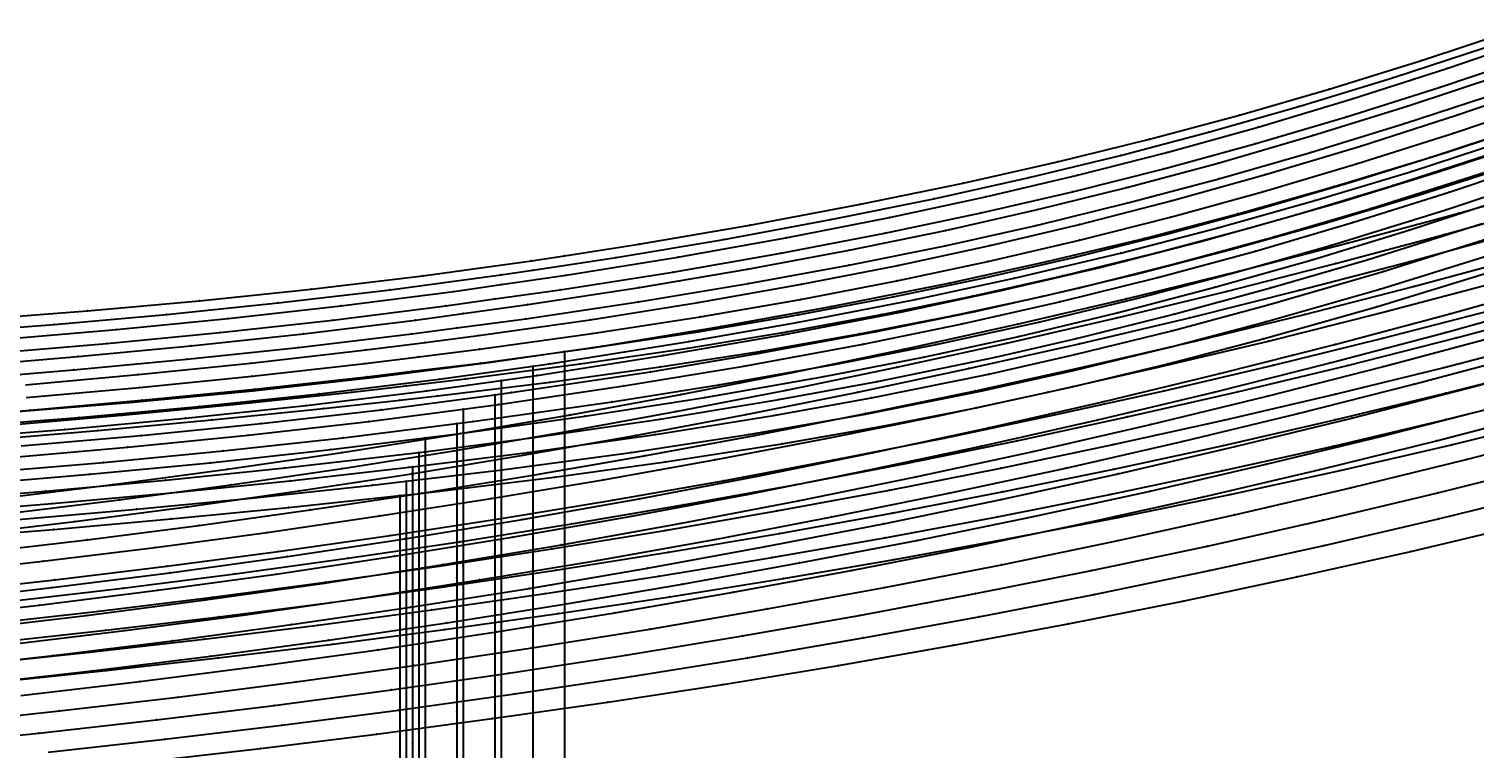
# Model space of a CAD drawing. Extents: x -2408 to 1029, y -526 to 2095.
# Drawn here: x -1262.1 to -1068.5, y 415 to 511.5 of the extents above; entities that cross this region are included whole.
import ezdxf

# ---------------------------------------------------------------- set-up
doc = ezdxf.new("R2010")
doc.units = 0

# ---------------------------------------------------------------- blocks, each defined once
blk = doc.blocks.new(' -30')
at = {"layer": '1'}
for points in [[(-679.573415, 520.634586), (-664.211764, 522.223971), (-649.208861, 523.906612), (-633.890515, 525.762597), (-618.92051, 527.71629), (-603.661537, 529.855638), (-588.732149, 532.098872), (-573.547297, 534.538566), (-558.667414, 537.089756), (-543.569914, 539.84678), (-528.749644, 542.724333), (-513.751022, 545.815439), (-499.001795, 549.037525), (-484.120965, 552.4791), (-469.455603, 556.064147)], [(-752.041175, 27.088975), (-736.617966, 28.385365), (-721.320863, 29.794235), (-706.371494, 31.303377), (-696.187057, 32.435005), (-691.10357, 32.999838), (-676.024616, 34.856611), (-661.314608, 36.891858), (-647.73373, 39.013629), (-634.618693, 41.313902), (-622.054452, 43.773436), (-610.235324, 46.333426), (-597.778394, 49.290983), (-584.887961, 52.627896), (-572.395202, 56.125452), (-559.642552, 59.954086), (-545.987416, 64.330685)]]:
    blk.add_lwpolyline(points, dxfattribs=at)
at = {"layer": '14'}
for points in [[(-659.113786, 510.004054), (-643.571804, 511.782803), (-628.045945, 513.703415), (-612.539267, 515.770694), (-597.054901, 517.989429), (-581.59598, 520.364412), (-566.165581, 522.900442), (-550.766837, 525.602311), (-535.40286, 528.474811), (-520.076764, 531.522738), (-504.791664, 534.750885), (-489.550692, 538.164042), (-474.356923, 541.76701)], [(-758.263261, 13.860278), (-742.526873, 15.128973), (-726.802011, 16.519822), (-711.090008, 18.047432), (-696.187057, 19.649467), (-693.760895, 19.910271), (-675.471564, 22.118793), (-660.609476, 24.159982), (-645.002984, 26.59209), (-632.040361, 28.870024), (-618.994058, 31.429211), (-606.136099, 34.235833), (-593.3364, 37.308565), (-580.596146, 40.635717), (-565.388059, 44.947653), (-550.269397, 49.588903)]]:
    blk.add_lwpolyline(points, dxfattribs=at)
at = {"layer": '2'}
blk.add_point((-696.187057, 19.626408), dxfattribs=at)
at = {"layer": '3'}
for p in [(-484.120965, 552.4791), (-499.001795, 549.037525), (-513.751022, 545.815439), (-528.749644, 542.724333), (-543.569914, 539.84678), (-558.667414, 537.089756), (-489.550692, 538.164042), (-573.547297, 534.538566), (-504.791664, 534.750885), (-588.732149, 532.098872), (-520.076764, 531.522738), (-603.661537, 529.855638), (-618.92051, 527.71629), (-535.40286, 528.474811), (-633.890515, 525.762597), (-550.766837, 525.602311), (-649.208861, 523.906612), (-566.165581, 522.900442), (-664.211764, 522.223971), (-581.59598, 520.364412), (-597.054901, 517.989429), (-612.539267, 515.770694), (-628.045945, 513.703415), (-643.571804, 511.782803), (-559.642552, 59.954086), (-572.395202, 56.125452), (-584.887961, 52.627896), (-597.778394, 49.290983), (-610.235324, 46.333426), (-565.388059, 44.947653), (-622.054452, 43.773436), (-634.618693, 41.313902), (-647.73373, 39.013629), (-580.596146, 40.635717), (-661.314608, 36.891858), (-593.3364, 37.308565), (-676.024616, 34.856611), (-691.10357, 32.999838), (-606.136099, 34.235833), (-706.371494, 31.303377), (-696.187057, 32.435005), (-618.994058, 31.429211), (-721.320863, 29.794235), (-736.617966, 28.385365), (-632.040361, 28.870024), (-645.002984, 26.59209), (-660.609476, 24.159982), (-675.471564, 22.118793), (-696.187057, 19.649467), (-693.760895, 19.910271), (-711.090008, 18.047432), (-726.802011, 16.519822), (-742.526873, 15.128973), (-696.187057, 0.451554)]:
    blk.add_point(p, dxfattribs=at)
at = {"layer": '4'}
for p in [(-696.187057, 32.435005), (-696.187057, 19.649467)]:
    blk.add_point(p, dxfattribs=at)
at = {"layer": '8'}
blk.add_lwpolyline([(-696.187057, 19.626408), (-696.187057, 0.451554), (-696.187057, -16.208268), (-696.187057, -36.720904), (-696.187057, -54.118737), (-696.187057, -72.840981), (-696.187057, -92.526419), (-696.187057, -112.813858), (-696.187057, -133.342096), (-696.187057, -153.749935), (-696.187057, -173.676172), (-696.187057, -192.759608), (-696.187057, -210.639042), (-696.187057, -226.953287), (-696.187057, -241.3411), (-696.187057, -256.903938), (-696.187057, -270.749977), (-696.187057, -272.616177)], dxfattribs=at)
blk = doc.blocks.new(' -31')
at = {"layer": '1'}
for points in [[(-681.735315, 522.450025), (-666.410157, 524.062346), (-651.154775, 525.806184), (-635.87252, 527.696718), (-620.652663, 529.727222), (-605.429271, 531.910601), (-590.252871, 534.244037), (-575.102924, 536.734785), (-559.979017, 539.387488), (-544.915761, 542.200264), (-529.85457, 545.188645), (-514.889655, 548.337808), (-499.902464, 551.677656), (-484.878721, 555.219943), (-469.97898, 558.931053)], [(-749.634539, 29.141898), (-734.195194, 30.478894), (-718.84188, 31.946828), (-703.430426, 33.574759), (-696.187057, 34.422185), (-688.241489, 35.351758), (-672.874118, 37.354307), (-658.468537, 39.464737), (-645.214121, 41.644479), (-632.510085, 43.973698), (-620.400673, 46.43457), (-608.301416, 49.144526), (-595.756809, 52.219389), (-583.534909, 55.471688), (-571.11932, 59.030402), (-558.278265, 62.97157), (-545.019892, 67.306577)]]:
    blk.add_lwpolyline(points, dxfattribs=at)
at = {"layer": '14'}
for points in [[(-672.025619, 510.684444), (-656.373484, 512.409613), (-640.73598, 514.280458), (-625.116259, 516.301159), (-609.517494, 518.475899), (-593.942802, 520.808865), (-578.395356, 523.304239), (-562.878326, 525.966201), (-547.394831, 528.798939), (-531.94806, 531.806631), (-516.541131, 534.993468), (-501.177216, 538.363629), (-485.859486, 541.921293), (-470.59106, 545.670651)], [(-748.124175, 16.523418), (-732.287387, 17.899448), (-716.464651, 19.421876), (-700.657603, 21.106951), (-696.187057, 21.638057), (-683.339155, 23.164388), (-666.059555, 25.49067), (-650.337391, 27.900912), (-634.66883, 30.630669), (-619.06957, 33.72281), (-606.807475, 36.444065), (-593.927928, 39.578198), (-581.10966, 42.970502), (-565.810232, 47.365252), (-550.602756, 52.09394)]]:
    blk.add_lwpolyline(points, dxfattribs=at)
at = {"layer": '2'}
blk.add_point((-696.187057, 21.607609), dxfattribs=at)
at = {"layer": '3'}
for p in [(-484.878721, 555.219943), (-499.902464, 551.677656), (-514.889655, 548.337808), (-529.85457, 545.188645), (-544.915761, 542.200264), (-485.859486, 541.921293), (-559.979017, 539.387488), (-501.177216, 538.363629), (-575.102924, 536.734785), (-516.541131, 534.993468), (-590.252871, 534.244037), (-605.429271, 531.910601), (-531.94806, 531.806631), (-620.652663, 529.727222), (-547.394831, 528.798939), (-635.87252, 527.696718), (-651.154775, 525.806184), (-562.878326, 525.966201), (-666.410157, 524.062346), (-578.395356, 523.304239), (-593.942802, 520.808865), (-609.517494, 518.475899), (-625.116259, 516.301159), (-640.73598, 514.280458), (-656.373484, 512.409613), (-558.278265, 62.97157), (-571.11932, 59.030402), (-583.534909, 55.471688), (-595.756809, 52.219389), (-608.301416, 49.144526), (-565.810232, 47.365252), (-620.400673, 46.43457), (-632.510085, 43.973698), (-581.10966, 42.970502), (-645.214121, 41.644479), (-658.468537, 39.464737), (-593.927928, 39.578198), (-672.874118, 37.354307), (-688.241489, 35.351758), (-606.807475, 36.444065), (-703.430426, 33.574759), (-696.187057, 34.422185), (-619.06957, 33.72281), (-718.84188, 31.946828), (-734.195194, 30.478894), (-634.66883, 30.630669), (-650.337391, 27.900912), (-666.059555, 25.49067), (-696.187057, 21.638057), (-683.339155, 23.164388), (-716.464651, 19.421876), (-700.657603, 21.106951), (-732.287387, 17.899448), (-696.187057, 2.136107)]:
    blk.add_point(p, dxfattribs=at)
at = {"layer": '4'}
for p in [(-696.187057, 34.422185), (-696.187057, 21.638057)]:
    blk.add_point(p, dxfattribs=at)
at = {"layer": '8'}
blk.add_lwpolyline([(-696.187057, 21.607609), (-696.187057, 2.136107), (-696.187057, -14.78146), (-696.187057, -35.611433), (-696.187057, -53.278423), (-696.187057, -72.290306), (-696.187057, -92.280291), (-696.187057, -112.881592), (-696.187057, -133.727418), (-696.187057, -154.450981), (-696.187057, -174.685493), (-696.187057, -194.064164), (-696.187057, -212.220206), (-696.187057, -228.786831), (-696.187057, -243.397249), (-696.187057, -259.200869), (-696.187057, -273.2611), (-696.187057, -275.156174)], dxfattribs=at)
blk = doc.blocks.new(' -32')
at = {"layer": '1'}
for points in [[(-679.348956, 524.72913), (-664.318127, 526.376323), (-649.139851, 528.182656), (-634.150362, 530.111492), (-619.009776, 532.210167), (-604.077291, 534.432251), (-588.982202, 536.836607), (-574.121179, 539.363382), (-559.080352, 542.086794), (-544.303937, 544.929842), (-529.327109, 547.985798), (-514.646935, 551.156349), (-499.744754, 554.557768), (-484.923849, 558.130065), (-470.109178, 561.89478)], [(-762.5158, 29.973046), (-747.42515, 31.185646), (-732.403637, 32.523892), (-717.278175, 34.019483), (-702.287098, 35.664747), (-696.187057, 36.407948), (-687.061092, 37.519807), (-672.116943, 39.54803), (-657.91088, 41.705219), (-644.578628, 43.966261), (-631.801552, 46.375782), (-619.611718, 48.920751), (-607.446518, 51.716097), (-595.338465, 54.750814), (-583.040317, 58.088273), (-570.559604, 61.733393), (-557.652634, 65.76626), (-544.564452, 70.11707)]]:
    blk.add_lwpolyline(points, dxfattribs=at)
at = {"layer": '14'}
for points in [[(-689.034821, 510.978725), (-673.269923, 512.604379), (-657.517396, 514.379515), (-641.780503, 516.307703), (-626.062394, 518.392526), (-610.366238, 520.637565), (-594.69526, 523.046393), (-579.05261, 525.622594), (-563.441513, 528.369741), (-547.865121, 531.291418), (-532.326638, 534.391201), (-516.829273, 537.672665), (-501.376174, 541.139395), (-485.970568, 544.794962), (-470.615604, 548.642953)], [(-760.384899, 17.399111), (-744.429681, 18.694642), (-728.488815, 20.137682), (-712.564002, 21.746121), (-696.612399, 23.543152), (-696.187057, 23.596621), (-680.726148, 25.539978), (-663.656502, 27.958207), (-647.842614, 30.499035), (-634.70809, 32.865834), (-619.013128, 36.043738), (-607.476452, 38.647271), (-594.517205, 41.843171), (-581.621039, 45.301049), (-566.230527, 49.779142), (-550.934455, 54.59586)]]:
    blk.add_lwpolyline(points, dxfattribs=at)
at = {"layer": '2'}
blk.add_point((-696.187057, 23.588808), dxfattribs=at)
at = {"layer": '3'}
for p in [(-484.923849, 558.130065), (-499.744754, 554.557768), (-514.646935, 551.156349), (-529.327109, 547.985798), (-544.303937, 544.929842), (-485.970568, 544.794962), (-559.080352, 542.086794), (-501.376174, 541.139395), (-574.121179, 539.363382), (-588.982202, 536.836607), (-516.829273, 537.672665), (-604.077291, 534.432251), (-532.326638, 534.391201), (-619.009776, 532.210167), (-547.865121, 531.291418), (-634.150362, 530.111492), (-649.139851, 528.182656), (-563.441513, 528.369741), (-664.318127, 526.376323), (-579.05261, 525.622594), (-594.69526, 523.046393), (-610.366238, 520.637565), (-626.062394, 518.392526), (-641.780503, 516.307703), (-657.517396, 514.379515), (-673.269923, 512.604379), (-557.652634, 65.76626), (-570.559604, 61.733393), (-583.040317, 58.088273), (-595.338465, 54.750814), (-607.446518, 51.716097), (-619.611718, 48.920751), (-566.230527, 49.779142), (-631.801552, 46.375782), (-581.621039, 45.301049), (-644.578628, 43.966261), (-657.91088, 41.705219), (-594.517205, 41.843171), (-672.116943, 39.54803), (-687.061092, 37.519807), (-607.476452, 38.647271), (-702.287098, 35.664747), (-696.187057, 36.407948), (-619.013128, 36.043738), (-717.278175, 34.019483), (-747.42515, 31.185646), (-732.403637, 32.523892), (-634.70809, 32.865834), (-647.842614, 30.499035), (-663.656502, 27.958207), (-680.726148, 25.539978), (-696.612399, 23.543152), (-696.187057, 23.596621), (-712.564002, 21.746121), (-728.488815, 20.137682), (-744.429681, 18.694642), (-696.187057, 3.820657), (-696.187057, -13.354648)]:
    blk.add_point(p, dxfattribs=at)
at = {"layer": '4'}
for p in [(-696.187057, 36.407948), (-696.187057, 23.596621)]:
    blk.add_point(p, dxfattribs=at)
at = {"layer": '8'}
blk.add_lwpolyline([(-696.187057, 23.588808), (-696.187057, 3.820657), (-696.187057, -13.354648), (-696.187057, -34.501972), (-696.187057, -52.438121), (-696.187057, -71.739651), (-696.187057, -92.034185), (-696.187057, -112.949348), (-696.187057, -134.112761), (-696.187057, -155.152049), (-696.187057, -175.694834), (-696.187057, -195.36874), (-696.187057, -213.801389), (-696.187057, -230.620406), (-696.187057, -245.4534), (-696.187057, -261.497782), (-696.187057, -275.772225), (-696.187057, -277.696171)], dxfattribs=at)
blk = doc.blocks.new(' -33')
at = {"layer": '1'}
for points in [[(-680.382994, 526.653011), (-665.228335, 528.349747), (-649.990129, 530.206271), (-634.87659, 532.200036), (-619.678619, 534.361611), (-604.621843, 536.66174), (-589.472142, 539.139281), (-574.486704, 541.754952), (-559.394069, 544.55936), (-544.493424, 547.499871), (-529.467563, 550.642369), (-514.66381, 553.916632), (-499.714941, 557.407314), (-485.140691, 560.995245), (-470.280658, 564.846675)], [(-748.728626, 32.930879), (-733.570572, 34.291602), (-718.476761, 35.805907), (-703.352213, 37.500076), (-696.187057, 38.394732), (-688.058011, 39.409742), (-672.984152, 41.507452), (-658.502196, 43.759267), (-645.056283, 46.089461), (-632.170985, 48.566989), (-620.007763, 51.150111), (-607.741509, 54.014428), (-595.534549, 57.123302), (-583.230149, 60.514038), (-570.649944, 64.242368), (-557.641759, 68.365583), (-544.549955, 72.778648)]]:
    blk.add_lwpolyline(points, dxfattribs=at)
at = {"layer": '14'}
for points in [[(-686.40693, 513.252232), (-670.544437, 514.956992), (-654.69599, 516.820569), (-638.864855, 518.845875), (-623.05426, 521.035824), (-607.26745, 523.393327), (-591.507635, 525.921302), (-575.778022, 528.622667), (-560.081877, 531.500329), (-544.422408, 534.557207), (-528.802823, 537.79622), (-513.226389, 541.220273), (-497.696293, 544.83229), (-482.215802, 548.635178), (-466.788106, 552.631858)], [(-762.217985, 19.103232), (-746.152459, 20.404619), (-730.10281, 21.865347), (-714.07095, 23.504961), (-696.187057, 25.577886), (-695.392315, 25.670001), (-680.74212, 27.580925), (-663.876106, 30.042186), (-647.962978, 32.663981), (-634.747091, 35.100126), (-618.95668, 38.364669), (-608.14232, 40.845801), (-595.103506, 44.10397), (-582.129641, 47.627901), (-569.221834, 51.405151), (-553.821217, 56.254717)]]:
    blk.add_lwpolyline(points, dxfattribs=at)
at = {"layer": '2'}
blk.add_point((-696.187057, 25.570009), dxfattribs=at)
at = {"layer": '3'}
for p in [(-485.140691, 560.995245), (-499.714941, 557.407314), (-514.66381, 553.916632), (-529.467563, 550.642369), (-482.215802, 548.635178), (-544.493424, 547.499871), (-559.394069, 544.55936), (-497.696293, 544.83229), (-574.486704, 541.754952), (-513.226389, 541.220273), (-589.472142, 539.139281), (-604.621843, 536.66174), (-528.802823, 537.79622), (-544.422408, 534.557207), (-619.678619, 534.361611), (-634.87659, 532.200036), (-560.081877, 531.500329), (-649.990129, 530.206271), (-575.778022, 528.622667), (-665.228335, 528.349747), (-591.507635, 525.921302), (-607.26745, 523.393327), (-623.05426, 521.035824), (-638.864855, 518.845875), (-654.69599, 516.820569), (-670.544437, 514.956992), (-557.641759, 68.365583), (-570.649944, 64.242368), (-583.230149, 60.514038), (-595.534549, 57.123302), (-607.741509, 54.014428), (-620.007763, 51.150111), (-569.221834, 51.405151), (-632.170985, 48.566989), (-582.129641, 47.627901), (-645.056283, 46.089461), (-658.502196, 43.759267), (-595.103506, 44.10397), (-672.984152, 41.507452), (-608.14232, 40.845801), (-688.058011, 39.409742), (-703.352213, 37.500076), (-696.187057, 38.394732), (-618.95668, 38.364669), (-718.476761, 35.805907), (-634.747091, 35.100126), (-733.570572, 34.291602), (-647.962978, 32.663981), (-663.876106, 30.042186), (-680.74212, 27.580925), (-696.187057, 25.577886), (-695.392315, 25.670001), (-714.07095, 23.504961), (-730.10281, 21.865347), (-746.152459, 20.404619), (-696.187057, 5.505209), (-696.187057, -11.927834)]:
    blk.add_point(p, dxfattribs=at)
at = {"layer": '4'}
for p in [(-696.187057, 38.394732), (-696.187057, 25.577886)]:
    blk.add_point(p, dxfattribs=at)
at = {"layer": '8'}
blk.add_lwpolyline([(-696.187057, 25.570009), (-696.187057, 5.505209), (-696.187057, -11.927834), (-696.187057, -27.697366), (-696.187057, -45.356723), (-696.187057, -64.52794), (-696.187057, -84.83305), (-696.187057, -105.894091), (-696.187057, -127.333096), (-696.187057, -148.772081), (-696.187057, -169.833121), (-696.187057, -190.138231), (-696.187057, -209.309447), (-696.187057, -226.968803), (-696.187057, -242.738335), (-696.187057, -260.17137), (-696.187057, -274.928334), (-696.187057, -280.236168)], dxfattribs=at)
blk = doc.blocks.new(' -34')
at = {"layer": '1'}
for points in [[(-677.079541, 529.053574), (-662.050227, 530.814204), (-647.039377, 532.7259), (-631.96861, 534.801667), (-617.000187, 537.021439), (-601.984106, 539.409805), (-587.066038, 541.945993), (-572.11953, 544.653666), (-557.260277, 547.514416), (-542.397202, 550.548084), (-527.605879, 553.741685), (-512.839007, 557.107352), (-498.125376, 560.641724), (-483.576454, 564.319484), (-468.950999, 568.203136)], [(-749.690761, 34.703088), (-734.588409, 36.070656), (-719.503758, 37.606008), (-704.101333, 39.367399), (-696.187057, 40.38013), (-689.061283, 41.291958), (-674.105752, 43.422285), (-659.62922, 45.71826), (-645.777713, 48.161941), (-632.879312, 50.683046), (-620.526528, 53.34566), (-608.559507, 56.178183), (-596.322923, 59.334018), (-583.664313, 62.868079), (-570.968438, 66.680441), (-557.973808, 70.851188), (-544.579684, 75.423785)]]:
    blk.add_lwpolyline(points, dxfattribs=at)
at = {"layer": '14'}
for points in [[(-675.745384, 516.42358), (-659.793142, 518.29591), (-643.858401, 520.337165), (-627.944424, 522.549602), (-612.054453, 524.93548), (-596.191784, 527.49705), (-580.359642, 530.236575), (-564.561326, 533.156303), (-548.800057, 536.258498), (-533.079135, 539.545409), (-517.401782, 543.0193), (-501.771298, 546.682419), (-486.190923, 550.537026), (-470.663901, 554.585382)], [(-757.267459, 21.33454), (-741.098412, 22.70937), (-724.947577, 24.263962), (-708.817183, 26.019486), (-696.187057, 27.577312), (-691.4811, 28.157747), (-674.795507, 30.484158), (-658.751686, 32.99127), (-642.75822, 35.800843), (-629.481244, 38.407265), (-616.708335, 41.181575), (-603.550495, 44.334539), (-590.458868, 47.764701), (-577.43449, 51.459374), (-564.478472, 55.405854), (-549.022958, 60.456148)]]:
    blk.add_lwpolyline(points, dxfattribs=at)
at = {"layer": '2'}
blk.add_point((-696.187057, 27.551208), dxfattribs=at)
at = {"layer": '3'}
for p in [(-483.576454, 564.319484), (-498.125376, 560.641724), (-512.839007, 557.107352), (-527.605879, 553.741685), (-542.397202, 550.548084), (-486.190923, 550.537026), (-557.260277, 547.514416), (-501.771298, 546.682419), (-572.11953, 544.653666), (-517.401782, 543.0193), (-587.066038, 541.945993), (-601.984106, 539.409805), (-533.079135, 539.545409), (-617.000187, 537.021439), (-631.96861, 534.801667), (-548.800057, 536.258498), (-647.039377, 532.7259), (-564.561326, 533.156303), (-662.050227, 530.814204), (-580.359642, 530.236575), (-596.191784, 527.49705), (-612.054453, 524.93548), (-627.944424, 522.549602), (-643.858401, 520.337165), (-659.793142, 518.29591), (-557.973808, 70.851188), (-570.968438, 66.680441), (-583.664313, 62.868079), (-596.322923, 59.334018), (-608.559507, 56.178183), (-564.478472, 55.405854), (-620.526528, 53.34566), (-632.879312, 50.683046), (-577.43449, 51.459374), (-645.777713, 48.161941), (-590.458868, 47.764701), (-659.62922, 45.71826), (-674.105752, 43.422285), (-603.550495, 44.334539), (-689.061283, 41.291958), (-616.708335, 41.181575), (-704.101333, 39.367399), (-696.187057, 40.38013), (-719.503758, 37.606008), (-629.481244, 38.407265), (-734.588409, 36.070656), (-642.75822, 35.800843), (-658.751686, 32.99127), (-674.795507, 30.484158), (-696.187057, 27.577312), (-691.4811, 28.157747), (-708.817183, 26.019486), (-724.947577, 24.263962), (-741.098412, 22.70937), (-696.187057, 7.189761), (-696.187057, -10.50102)]:
    blk.add_point(p, dxfattribs=at)
at = {"layer": '4'}
for p in [(-696.187057, 40.38013), (-696.187057, 27.577312)]:
    blk.add_point(p, dxfattribs=at)
at = {"layer": '8'}
blk.add_lwpolyline([(-696.187057, 27.551208), (-696.187057, 7.189761), (-696.187057, -10.50102), (-696.187057, -26.503698), (-696.187057, -44.42414), (-696.187057, -63.878794), (-696.187057, -84.484107), (-696.187057, -105.856506), (-696.187057, -127.612478), (-696.187057, -149.368449), (-696.187057, -170.740867), (-696.187057, -191.34618), (-696.187057, -210.800818), (-696.187057, -228.721277), (-696.187057, -244.723942), (-696.187057, -262.414736), (-696.187057, -277.389873), (-696.187057, -282.776184)], dxfattribs=at)
blk = doc.blocks.new(' -35')
at = {"layer": '1'}
for points in [[(-690.21272, 529.646569), (-675.255575, 531.309469), (-660.259363, 533.132611), (-645.339638, 535.103503), (-630.382527, 537.238837), (-615.507591, 539.523215), (-600.604739, 541.975184), (-585.782302, 544.578682), (-570.948097, 547.351505), (-556.186379, 550.279823), (-541.434487, 553.377812), (-526.742249, 556.636891), (-512.0854, 560.06372), (-497.471724, 563.658783), (-482.900685, 567.425697)], [(-762.886271, 35.467571), (-747.500666, 36.743473), (-732.32422, 38.167402), (-717.357443, 39.753187), (-702.221529, 41.558933), (-696.187057, 42.365713), (-686.941813, 43.601738), (-671.865551, 45.850678), (-657.130644, 48.297054), (-643.688057, 50.768291), (-630.808531, 53.380863), (-618.597528, 56.107448), (-606.343089, 59.106725), (-594.150498, 62.350238), (-581.865899, 65.87505), (-569.305157, 69.739492), (-556.319261, 74.001766)]]:
    blk.add_lwpolyline(points, dxfattribs=at)
at = {"layer": '14'}
for points in [[(-686.131963, 517.310616), (-670.270165, 519.108084), (-654.424583, 521.07714), (-638.598425, 523.21932), (-622.794787, 525.536175), (-607.016895, 528.029239), (-591.2679, 530.700055), (-575.550973, 533.550165), (-559.869285, 536.58111), (-544.226004, 539.794431), (-528.624284, 543.191674), (-513.067332, 546.774372), (-497.558298, 550.54407), (-482.100355, 554.50231)], [(-759.577038, 22.988724), (-743.499734, 24.350258), (-727.44163, 25.896451), (-711.405021, 27.649703), (-696.187057, 29.544051), (-694.02828, 29.812778), (-675.383928, 32.46391), (-661.088222, 34.736757), (-645.188805, 37.54849), (-631.98864, 40.146953), (-618.253106, 43.141924), (-605.175108, 46.295802), (-592.163526, 49.724858), (-579.219302, 53.416632), (-563.77658, 58.175978), (-548.434041, 63.274114)]]:
    blk.add_lwpolyline(points, dxfattribs=at)
at = {"layer": '2'}
blk.add_point((-696.187057, 29.532409), dxfattribs=at)
at = {"layer": '3'}
for p in [(-497.471724, 563.658783), (-512.0854, 560.06372), (-526.742249, 556.636891), (-541.434487, 553.377812), (-556.186379, 550.279823), (-497.558298, 550.54407), (-570.948097, 547.351505), (-513.067332, 546.774372), (-585.782302, 544.578682), (-528.624284, 543.191674), (-600.604739, 541.975184), (-615.507591, 539.523215), (-544.226004, 539.794431), (-630.382527, 537.238837), (-559.869285, 536.58111), (-645.339638, 535.103503), (-660.259363, 533.132611), (-575.550973, 533.550165), (-675.255575, 531.309469), (-591.2679, 530.700055), (-607.016895, 528.029239), (-622.794787, 525.536175), (-638.598425, 523.21932), (-654.424583, 521.07714), (-670.270165, 519.108084), (-569.305157, 69.739492), (-581.865899, 65.87505), (-594.150498, 62.350238), (-606.343089, 59.106725), (-563.77658, 58.175978), (-618.597528, 56.107448), (-630.808531, 53.380863), (-579.219302, 53.416632), (-643.688057, 50.768291), (-592.163526, 49.724858), (-657.130644, 48.297054), (-671.865551, 45.850678), (-605.175108, 46.295802), (-686.941813, 43.601738), (-618.253106, 43.141924), (-702.221529, 41.558933), (-696.187057, 42.365713), (-717.357443, 39.753187), (-631.98864, 40.146953), (-732.32422, 38.167402), (-645.188805, 37.54849), (-747.500666, 36.743473), (-661.088222, 34.736757), (-675.383928, 32.46391), (-696.187057, 29.544051), (-694.02828, 29.812778), (-711.405021, 27.649703), (-727.44163, 25.896451), (-743.499734, 24.350258), (-696.187057, 8.874313), (-696.187057, -9.074205)]:
    blk.add_point(p, dxfattribs=at)
at = {"layer": '4'}
for p in [(-696.187057, 42.365713), (-696.187057, 29.544051)]:
    blk.add_point(p, dxfattribs=at)
at = {"layer": '8'}
blk.add_lwpolyline([(-696.187057, 29.532409), (-696.187057, 8.874313), (-696.187057, -9.074205), (-696.187057, -25.310029), (-696.187057, -43.491557), (-696.187057, -63.229649), (-696.187057, -84.135146), (-696.187057, -105.818943), (-696.187057, -127.89188), (-696.187057, -149.964818), (-696.187057, -171.648615), (-696.187057, -192.55413), (-696.187057, -212.292221), (-696.187057, -230.473749), (-696.187057, -246.709572), (-696.187057, -264.658074), (-696.187057, -279.851389), (-696.187057, -285.316181)], dxfattribs=at)
blk = doc.blocks.new(' -36')
at = {"layer": '1'}
for points in [[(-691.998971, 531.462283), (-676.88921, 533.164435), (-661.863402, 535.020842), (-646.858475, 537.039082), (-631.804615, 539.230203), (-616.847109, 541.574136), (-601.845353, 544.094194), (-586.943159, 546.767415), (-572.00838, 549.618569), (-557.169704, 552.624434), (-542.316224, 555.808685), (-527.549605, 559.150774), (-512.790974, 562.669375), (-498.105339, 566.350984), (-483.388795, 570.225281)], [(-762.893095, 37.309129), (-747.76605, 38.574965), (-732.664665, 40.012175), (-717.57252, 41.64312), (-702.570928, 43.477063), (-696.187057, 44.352727), (-687.53168, 45.539962), (-672.577526, 47.823738), (-658.109437, 50.274977), (-644.503984, 52.820949), (-631.617099, 55.475503), (-619.277974, 58.266585), (-607.323256, 61.225881), (-595.105699, 64.51081), (-582.469311, 68.177957), (-569.797773, 72.122623), (-556.830461, 76.427339)]]:
    blk.add_lwpolyline(points, dxfattribs=at)
at = {"layer": '14'}
for points in [[(-691.430898, 518.749796), (-675.464664, 520.544407), (-659.514897, 522.518978), (-643.584793, 524.674377), (-627.677549, 527.011471), (-611.796363, 529.531125), (-595.944414, 532.23421), (-580.124937, 535.121586), (-564.34111, 538.194123), (-548.59613, 541.452686), (-532.893195, 544.898144), (-517.235502, 548.531362), (-501.626248, 552.353208), (-486.068632, 556.364546), (-470.56585, 560.566246)], [(-757.301952, 25.016072), (-741.119106, 26.429668), (-724.957599, 28.045642), (-708.820059, 29.888015), (-696.187057, 31.537294), (-691.445156, 32.156361), (-674.659417, 34.643384), (-658.618954, 37.291733), (-642.631277, 40.239295), (-629.361259, 42.959054), (-616.339856, 45.903108), (-603.194802, 49.173805), (-590.118263, 52.721145), (-577.1112, 56.532401), (-564.174593, 60.59484), (-548.744982, 65.78342)]]:
    blk.add_lwpolyline(points, dxfattribs=at)
at = {"layer": '2'}
blk.add_point((-696.187057, 31.513608), dxfattribs=at)
at = {"layer": '3'}
for p in [(-498.105339, 566.350984), (-512.790974, 562.669375), (-527.549605, 559.150774), (-542.316224, 555.808685), (-486.068632, 556.364546), (-557.169704, 552.624434), (-501.626248, 552.353208), (-572.00838, 549.618569), (-517.235502, 548.531362), (-586.943159, 546.767415), (-601.845353, 544.094194), (-532.893195, 544.898144), (-616.847109, 541.574136), (-548.59613, 541.452686), (-631.804615, 539.230203), (-646.858475, 537.039082), (-564.34111, 538.194123), (-661.863402, 535.020842), (-580.124937, 535.121586), (-676.88921, 533.164435), (-595.944414, 532.23421), (-611.796363, 529.531125), (-627.677549, 527.011471), (-643.584793, 524.674377), (-659.514897, 522.518978), (-675.464664, 520.544407), (-569.797773, 72.122623), (-582.469311, 68.177957), (-595.105699, 64.51081), (-607.323256, 61.225881), (-564.174593, 60.59484), (-619.277974, 58.266585), (-577.1112, 56.532401), (-631.617099, 55.475503), (-644.503984, 52.820949), (-590.118263, 52.721145), (-658.109437, 50.274977), (-603.194802, 49.173805), (-672.577526, 47.823738), (-687.53168, 45.539962), (-616.339856, 45.903108), (-702.570928, 43.477063), (-696.187057, 44.352727), (-629.361259, 42.959054), (-717.57252, 41.64312), (-732.664665, 40.012175), (-642.631277, 40.239295), (-747.76605, 38.574965), (-658.618954, 37.291733), (-674.659417, 34.643384), (-696.187057, 31.537294), (-691.445156, 32.156361), (-708.820059, 29.888015), (-724.957599, 28.045642), (-741.119106, 26.429668), (-696.187057, 10.558863), (-696.187057, -7.6474)]:
    blk.add_point(p, dxfattribs=at)
at = {"layer": '4'}
for p in [(-696.187057, 44.352727), (-696.187057, 31.537294)]:
    blk.add_point(p, dxfattribs=at)
at = {"layer": '8'}
blk.add_lwpolyline([(-696.187057, 31.513608), (-696.187057, 10.558863), (-696.187057, -7.6474), (-696.187057, -24.116363), (-696.187057, -42.558977), (-696.187057, -62.580508), (-696.187057, -83.786207), (-696.187057, -105.781382), (-696.187057, -128.171286), (-696.187057, -150.56119), (-696.187057, -172.556365), (-696.187057, -193.762064), (-696.187057, -213.783595), (-696.187057, -232.226194), (-696.187057, -248.695178), (-696.187057, -266.901435), (-696.187057, -282.312918), (-696.187057, -287.856178)], dxfattribs=at)
blk = doc.blocks.new(' -37')
at = {"layer": '1'}
for points in [[(-690.013251, 533.684673), (-675.05059, 535.433208), (-660.080198, 537.350328), (-645.159821, 539.428998), (-630.22631, 541.678579), (-615.355772, 544.088088), (-600.473925, 546.670138), (-585.660938, 549.411393), (-570.845236, 552.325627), (-556.097707, 555.399624), (-541.362303, 558.645732), (-526.688375, 562.053785), (-512.046931, 565.630714), (-497.454778, 569.373538), (-482.723423, 573.336234)], [(-763.523574, 39.097431), (-748.137304, 40.395344), (-732.943814, 41.861663), (-717.874596, 43.521574), (-702.728602, 45.417345), (-696.187057, 46.339412), (-687.445294, 47.5716), (-672.36694, 49.944403), (-657.899631, 52.466268), (-643.941466, 55.145758), (-631.065157, 57.863052), (-618.852529, 60.688205), (-606.604976, 63.786081), (-594.421577, 67.129478), (-582.155924, 70.753317), (-569.608598, 74.721369), (-556.638725, 79.091035)]]:
    blk.add_lwpolyline(points, dxfattribs=at)
at = {"layer": '14'}
for points in [[(-685.846882, 521.372746), (-669.986176, 523.263087), (-654.143923, 525.337697), (-638.323186, 527.596756), (-622.527142, 530.040428), (-606.758836, 532.668897), (-591.021388, 535.482334), (-575.317898, 538.480915), (-559.651488, 541.66481), (-544.02522, 545.034202), (-528.442214, 548.589263), (-512.905572, 552.330166), (-497.418413, 556.257082), (-481.983801, 560.370195)], [(-759.614293, 26.669217), (-743.522514, 28.065403), (-727.453068, 29.668233), (-711.408739, 31.502951), (-696.187057, 33.502586), (-693.992253, 33.790907), (-675.348821, 36.601963), (-660.95436, 39.017042), (-645.060496, 41.966041), (-631.866959, 44.677122), (-617.881613, 47.850626), (-604.816218, 51.121342), (-591.81948, 54.666696), (-578.892306, 58.474181), (-563.472778, 63.371566)]]:
    blk.add_lwpolyline(points, dxfattribs=at)
at = {"layer": '2'}
blk.add_point((-696.187057, 33.494809), dxfattribs=at)
at = {"layer": '3'}
for p in [(-497.454778, 569.373538), (-512.046931, 565.630714), (-526.688375, 562.053785), (-541.362303, 558.645732), (-497.418413, 556.257082), (-556.097707, 555.399624), (-570.845236, 552.325627), (-512.905572, 552.330166), (-585.660938, 549.411393), (-528.442214, 548.589263), (-600.473925, 546.670138), (-615.355772, 544.088088), (-544.02522, 545.034202), (-630.22631, 541.678579), (-559.651488, 541.66481), (-645.159821, 539.428998), (-575.317898, 538.480915), (-660.080198, 537.350328), (-675.05059, 535.433208), (-591.021388, 535.482334), (-606.758836, 532.668897), (-622.527142, 530.040428), (-638.323186, 527.596756), (-654.143923, 525.337697), (-669.986176, 523.263087), (-569.608598, 74.721369), (-582.155924, 70.753317), (-594.421577, 67.129478), (-606.604976, 63.786081), (-618.852529, 60.688205), (-578.892306, 58.474181), (-631.065157, 57.863052), (-643.941466, 55.145758), (-591.81948, 54.666696), (-657.899631, 52.466268), (-604.816218, 51.121342), (-672.36694, 49.944403), (-687.445294, 47.5716), (-617.881613, 47.850626), (-702.728602, 45.417345), (-696.187057, 46.339412), (-631.866959, 44.677122), (-717.874596, 43.521574), (-732.943814, 41.861663), (-645.060496, 41.966041), (-748.137304, 40.395344), (-660.95436, 39.017042), (-675.348821, 36.601963), (-696.187057, 33.502586), (-693.992253, 33.790907), (-711.408739, 31.502951), (-727.453068, 29.668233), (-743.522514, 28.065403), (-696.187057, 12.243416), (-696.187057, -6.220585)]:
    blk.add_point(p, dxfattribs=at)
at = {"layer": '4'}
for p in [(-696.187057, 46.339412), (-696.187057, 33.502586)]:
    blk.add_point(p, dxfattribs=at)
at = {"layer": '8'}
blk.add_lwpolyline([(-696.187057, 33.494809), (-696.187057, 12.243416), (-696.187057, -6.220585), (-696.187057, -22.922694), (-696.187057, -41.626394), (-696.187057, -61.931363), (-696.187057, -83.437265), (-696.187057, -105.743818), (-696.187057, -120.861969), (-696.187057, -136.039408), (-696.187057, -151.157559), (-696.187057, -166.097773), (-696.187057, -187.91505), (-696.187057, -208.664815), (-696.187057, -227.94675), (-696.187057, -245.360511), (-696.187057, -260.505839), (-696.187057, -276.478989), (-696.187057, -290.396175)], dxfattribs=at)
blk = doc.blocks.new(' -38')
at = {"layer": '1'}
for points in [[(-691.78609, 535.493497), (-676.697595, 537.277561), (-661.671447, 539.230292), (-646.668726, 541.35564), (-631.636575, 543.661209), (-616.686515, 546.12977), (-601.703963, 548.780482), (-586.814419, 551.591128), (-571.896253, 554.584631), (-557.075061, 557.73593), (-542.236059, 561.069564), (-527.491154, 564.560448), (-512.745739, 568.23069), (-498.085054, 572.059867), (-483.200739, 576.134396)], [(-762.804824, 40.995304), (-747.670139, 42.292076), (-732.728361, 43.761968), (-717.633657, 45.463255), (-702.518783, 47.407832), (-696.187057, 48.32602), (-687.485629, 49.587835), (-672.528161, 52.002884), (-658.072413, 54.583094), (-644.204845, 57.303424), (-631.332616, 60.07099), (-619.009432, 62.968941), (-607.050524, 66.038045), (-594.853601, 69.430673), (-582.240802, 73.209424), (-569.575428, 77.271867), (-556.636652, 81.690148)]]:
    blk.add_lwpolyline(points, dxfattribs=at)
at = {"layer": '14'}
for points in [[(-691.139858, 522.78543), (-675.174204, 524.669193), (-659.227311, 526.746114), (-643.302337, 529.015675), (-627.402405, 531.477358), (-611.530656, 534.130645), (-595.690192, 536.975024), (-579.884136, 540.009977), (-564.115589, 543.234994), (-548.387713, 546.649551), (-532.703591, 550.25314), (-517.066383, 554.045238), (-501.479173, 558.025336), (-485.94512, 562.192911)], [(-770.850305, 27.641614), (-754.635096, 28.926781), (-738.442102, 30.414454), (-722.274336, 32.131509), (-706.134807, 34.104822), (-696.187057, 35.490098), (-691.408612, 36.155513), (-674.521169, 38.804732), (-658.484773, 41.593708), (-642.503452, 44.678669), (-629.24087, 47.511261), (-615.966383, 50.630384), (-602.83469, 54.018376), (-589.773809, 57.682424), (-576.784589, 61.609774), (-563.867861, 65.787677)]]:
    blk.add_lwpolyline(points, dxfattribs=at)
at = {"layer": '2'}
blk.add_point((-696.187057, 35.476007), dxfattribs=at)
at = {"layer": '3'}
for p in [(-498.085054, 572.059867), (-512.745739, 568.23069), (-527.491154, 564.560448), (-542.236059, 561.069564), (-557.075061, 557.73593), (-501.479173, 558.025336), (-571.896253, 554.584631), (-517.066383, 554.045238), (-586.814419, 551.591128), (-532.703591, 550.25314), (-601.703963, 548.780482), (-616.686515, 546.12977), (-548.387713, 546.649551), (-631.636575, 543.661209), (-564.115589, 543.234994), (-646.668726, 541.35564), (-661.671447, 539.230292), (-579.884136, 540.009977), (-676.697595, 537.277561), (-595.690192, 536.975024), (-611.530656, 534.130645), (-627.402405, 531.477358), (-643.302337, 529.015675), (-659.227311, 526.746114), (-675.174204, 524.669193), (-569.575428, 77.271867), (-582.240802, 73.209424), (-594.853601, 69.430673), (-607.050524, 66.038045), (-619.009432, 62.968941), (-631.332616, 60.07099), (-576.784589, 61.609774), (-644.204845, 57.303424), (-589.773809, 57.682424), (-658.072413, 54.583094), (-602.83469, 54.018376), (-672.528161, 52.002884), (-615.966383, 50.630384), (-687.485629, 49.587835), (-702.518783, 47.407832), (-696.187057, 48.32602), (-629.24087, 47.511261), (-717.633657, 45.463255), (-642.503452, 44.678669), (-732.728361, 43.761968), (-747.670139, 42.292076), (-658.484773, 41.593708), (-674.521169, 38.804732), (-696.187057, 35.490098), (-691.408612, 36.155513), (-706.134807, 34.104822), (-722.274336, 32.131509), (-738.442102, 30.414454), (-754.635096, 28.926781), (-696.187057, 13.927966), (-696.187057, -4.793773)]:
    blk.add_point(p, dxfattribs=at)
at = {"layer": '4'}
for p in [(-696.187057, 48.32602), (-696.187057, 35.490098)]:
    blk.add_point(p, dxfattribs=at)
at = {"layer": '8'}
blk.add_lwpolyline([(-696.187057, 35.476007), (-696.187057, 13.927966), (-696.187057, -4.793773), (-696.187057, -21.729027), (-696.187057, -40.693814), (-696.187057, -61.282221), (-696.187057, -83.088325), (-696.187057, -105.706257), (-696.187057, -121.035437), (-696.187057, -136.424732), (-696.187057, -151.753912), (-696.187057, -166.90269), (-696.187057, -181.750797), (-696.187057, -203.196114), (-696.187057, -223.288398), (-696.187057, -241.621761), (-696.187057, -257.790326), (-696.187057, -275.279319), (-696.187057, -289.247953), (-696.187057, -292.936172)], dxfattribs=at)
blk = doc.blocks.new(' -39')
at = {"layer": '1'}
for points in [[(-689.803143, 537.726153), (-674.835862, 539.5605), (-659.890682, 541.571506), (-644.970761, 543.757919), (-630.060323, 546.121574), (-615.195589, 548.656017), (-600.334269, 551.367967), (-585.532309, 554.246599), (-570.734664, 557.302103), (-556.003023, 560.521278), (-541.283761, 563.915415), (-526.629887, 567.471813), (-512.003611, 571.198773), (-497.434696, 575.08866), (-482.537216, 579.252351)], [(-775.053399, 41.905349), (-760.284358, 43.042005), (-745.245243, 44.376518), (-730.282729, 45.906704), (-715.287729, 47.669677), (-700.468567, 49.660171), (-696.187057, 50.308561), (-685.042754, 51.996229), (-670.625115, 54.422237), (-656.273792, 57.080255), (-642.495455, 59.87623), (-629.719619, 62.710765), (-617.49041, 65.671783), (-605.711612, 68.775387), (-593.609315, 72.221268), (-581.095319, 76.050833), (-568.672341, 80.112641)]]:
    blk.add_lwpolyline(points, dxfattribs=at)
at = {"layer": '14'}
for points in [[(-700.17713, 523.786888), (-685.551947, 525.438748), (-669.692615, 527.422143), (-653.854074, 529.602391), (-638.039346, 531.97831), (-622.25145, 534.548715), (-606.493406, 537.312422), (-590.768236, 540.268246), (-575.078939, 543.415006), (-559.428575, 546.751512), (-543.820144, 550.276583), (-528.256667, 553.989034), (-512.741165, 557.887681), (-497.276656, 561.971339), (-481.866162, 566.238825)], [(-773.090811, 29.3136), (-756.965349, 30.575147), (-740.862888, 32.041826), (-724.786647, 33.741732), (-708.73984, 35.702956), (-696.187057, 37.457721), (-693.955538, 37.769657), (-675.313736, 40.740006), (-660.818973, 43.29894), (-644.931248, 46.384607), (-631.744803, 49.207804), (-617.505153, 52.565139), (-604.452884, 55.952263), (-591.471546, 59.613449), (-578.561936, 63.53616), (-563.166186, 68.57098)]]:
    blk.add_lwpolyline(points, dxfattribs=at)
at = {"layer": '2'}
blk.add_point((-696.187057, 37.457209), dxfattribs=at)
at = {"layer": '3'}
for p in [(-497.434696, 575.08866), (-512.003611, 571.198773), (-526.629887, 567.471813), (-541.283761, 563.915415), (-497.276656, 561.971339), (-556.003023, 560.521278), (-512.741165, 557.887681), (-570.734664, 557.302103), (-585.532309, 554.246599), (-528.256667, 553.989034), (-600.334269, 551.367967), (-543.820144, 550.276583), (-615.195589, 548.656017), (-630.060323, 546.121574), (-559.428575, 546.751512), (-644.970761, 543.757919), (-575.078939, 543.415006), (-659.890682, 541.571506), (-590.768236, 540.268246), (-674.835862, 539.5605), (-606.493406, 537.312422), (-622.25145, 534.548715), (-638.039346, 531.97831), (-653.854074, 529.602391), (-669.692615, 527.422143), (-685.551947, 525.438748), (-581.095319, 76.050833), (-593.609315, 72.221268), (-605.711612, 68.775387), (-617.49041, 65.671783), (-629.719619, 62.710765), (-578.561936, 63.53616), (-642.495455, 59.87623), (-591.471546, 59.613449), (-656.273792, 57.080255), (-670.625115, 54.422237), (-604.452884, 55.952263), (-617.505153, 52.565139), (-685.042754, 51.996229), (-700.468567, 49.660171), (-696.187057, 50.308561), (-631.744803, 49.207804), (-715.287729, 47.669677), (-730.282729, 45.906704), (-644.931248, 46.384607), (-760.284358, 43.042005), (-745.245243, 44.376518), (-660.818973, 43.29894), (-675.313736, 40.740006), (-696.187057, 37.457721), (-693.955538, 37.769657), (-708.73984, 35.702956), (-724.786647, 33.741732), (-740.862888, 32.041826), (-756.965349, 30.575147), (-696.187057, 15.612518), (-696.187057, -3.366959)]:
    blk.add_point(p, dxfattribs=at)
at = {"layer": '4'}
for p in [(-696.187057, 50.308561), (-696.187057, 37.457721)]:
    blk.add_point(p, dxfattribs=at)
at = {"layer": '8'}
blk.add_lwpolyline([(-696.187057, 37.457209), (-696.187057, 15.612518), (-696.187057, -3.366959), (-696.187057, -20.535366), (-696.187057, -39.761231), (-696.187057, -60.633077), (-696.187057, -82.739383), (-696.187057, -97.959542), (-696.187057, -113.423548), (-696.187057, -129.009478), (-696.187057, -144.595427), (-696.187057, -160.059433), (-696.187057, -175.279592), (-696.187057, -190.133979), (-696.187057, -211.463037), (-696.187057, -231.283287), (-696.187057, -249.183207), (-696.187057, -264.751363), (-696.187057, -281.170439), (-696.187057, -295.47617)], dxfattribs=at)
blk = doc.blocks.new(' -40')
at = {"layer": '1'}
for points in [[(-695.138759, 539.111515), (-679.752362, 540.974004), (-664.419516, 543.02561), (-649.084408, 545.272229), (-633.786659, 547.706938), (-618.511592, 550.330633), (-603.7548, 553.047918), (-588.546794, 556.036019), (-573.85124, 559.104537), (-558.717997, 562.45072), (-544.098547, 565.863179), (-529.047505, 569.561483), (-514.519214, 573.309852), (-499.55746, 577.354265), (-484.668844, 581.566154)], [(-775.159657, 43.7355), (-760.062848, 44.905913), (-745.057512, 46.253937), (-730.118739, 47.810136), (-715.160782, 49.610059), (-700.598431, 51.609171), (-696.187057, 52.290759), (-686.222374, 53.830367), (-671.373245, 56.382049), (-656.561826, 59.185168), (-642.823283, 62.023551), (-630.152282, 64.87797), (-617.844131, 67.9028), (-605.798884, 71.126211), (-593.819073, 74.587699), (-581.434216, 78.427537), (-568.611081, 82.675494)]]:
    blk.add_lwpolyline(points, dxfattribs=at)
at = {"layer": '14'}
for points in [[(-700.177162, 525.76809), (-687.898383, 527.172251), (-672.136136, 529.156786), (-656.395119, 531.342231), (-640.678323, 533.726746), (-624.988591, 536.308512), (-609.328915, 539.085687), (-593.702156, 542.05645), (-578.111249, 545.218969), (-562.559114, 548.571413), (-547.048665, 552.111953), (-531.582821, 555.838759), (-516.164499, 559.75), (-500.796617, 563.843848), (-485.482109, 568.118466)], [(-769.953779, 31.382898), (-753.925105, 32.684967), (-737.921349, 34.204001), (-721.945902, 35.969314), (-706.002153, 38.010218), (-696.187057, 39.450417), (-691.170276, 40.186537), (-675.296249, 42.809026), (-660.48388, 45.490985), (-644.700191, 48.629051), (-631.600924, 51.492252), (-618.561622, 54.611148), (-606.037666, 57.885365), (-593.135802, 61.543829), (-580.305746, 65.461994), (-565.005423, 70.489276)]]:
    blk.add_lwpolyline(points, dxfattribs=at)
at = {"layer": '2'}
blk.add_point((-696.187057, 39.438407), dxfattribs=at)
at = {"layer": '3'}
for p in [(-499.55746, 577.354265), (-514.519214, 573.309852), (-529.047505, 569.561483), (-544.098547, 565.863179), (-500.796617, 563.843848), (-558.717997, 562.45072), (-516.164499, 559.75), (-573.85124, 559.104537), (-588.546794, 556.036019), (-531.582821, 555.838759), (-603.7548, 553.047918), (-547.048665, 552.111953), (-618.511592, 550.330633), (-562.559114, 548.571413), (-633.786659, 547.706938), (-649.084408, 545.272229), (-578.111249, 545.218969), (-664.419516, 543.02561), (-679.752362, 540.974004), (-593.702156, 542.05645), (-609.328915, 539.085687), (-624.988591, 536.308512), (-640.678323, 533.726746), (-656.395119, 531.342231), (-672.136136, 529.156786), (-687.898383, 527.172251), (-581.434216, 78.427537), (-593.819073, 74.587699), (-605.798884, 71.126211), (-617.844131, 67.9028), (-630.152282, 64.87797), (-580.305746, 65.461994), (-642.823283, 62.023551), (-593.135802, 61.543829), (-656.561826, 59.185168), (-671.373245, 56.382049), (-606.037666, 57.885365), (-618.561622, 54.611148), (-696.187057, 52.290759), (-686.222374, 53.830367), (-700.598431, 51.609171), (-631.600924, 51.492252), (-715.160782, 49.610059), (-644.700191, 48.629051), (-730.118739, 47.810136), (-760.062848, 44.905913), (-745.057512, 46.253937), (-660.48388, 45.490985), (-675.296249, 42.809026), (-696.187057, 39.450417), (-691.170276, 40.186537), (-706.002153, 38.010218), (-721.945902, 35.969314), (-737.921349, 34.204001), (-753.925105, 32.684967), (-696.187057, 17.297069), (-696.187057, -1.940145)]:
    blk.add_point(p, dxfattribs=at)
at = {"layer": '4'}
for p in [(-696.187057, 52.290759), (-696.187057, 39.450417)]:
    blk.add_point(p, dxfattribs=at)
at = {"layer": '8'}
blk.add_lwpolyline([(-696.187057, 39.438407), (-696.187057, 17.297069), (-696.187057, -1.940145), (-696.187057, -19.341697), (-696.187057, -38.828648), (-696.187057, -59.983913), (-696.187057, -82.390439), (-696.187057, -97.81728), (-696.187057, -113.491299), (-696.187057, -129.288879), (-696.187057, -145.086478), (-696.187057, -160.760478), (-696.187057, -176.187319), (-696.187057, -191.24344), (-696.187057, -212.86213), (-696.187057, -232.951524), (-696.187057, -251.09457), (-696.187057, -266.874129), (-696.187057, -283.516172), (-696.187057, -298.016186)], dxfattribs=at)

msp = doc.modelspace()

# ---------------------------------------------------------------- block references
at = {"layer": '1'}
for name, p in [(' -32', (-514.58038, 429.196867)), (' -34', (-512.877729, 429.098086)), (' -33', (-513.729155, 429.147803)), (' -31', (-515.430888, 429.247568)), (' -30', (-516.281493, 429.297884)), (' -36', (-507.788996, 429.001375)), (' -35', (-508.640982, 429.051384)), (' -38', (-502.699294, 428.903101)), (' -37', (-503.551747, 428.953571)), (' -39', (-498.461818, 428.854057)), (' -40', (-494.224148, 428.804325)), (' -39', (-575.170005, -91.15992)), (' -40', (-571.08619, -90.544825)), (' -36', (-583.359915, -93.009197)), (' -38', (-579.253783, -91.775472)), (' -35', (-583.382004, -93.626476)), (' -32', (-587.506908, -95.474868)), (' -37', (-579.276546, -92.393365)), (' -34', (-587.46481, -94.242756)), (' -33', (-587.486083, -94.859148)), (' -31', (-587.527219, -96.089244)), (' -30', (-587.547006, -96.703028))]:
    msp.add_blockref(name, p, dxfattribs=at)

doc.saveas('drawing.dxf')
